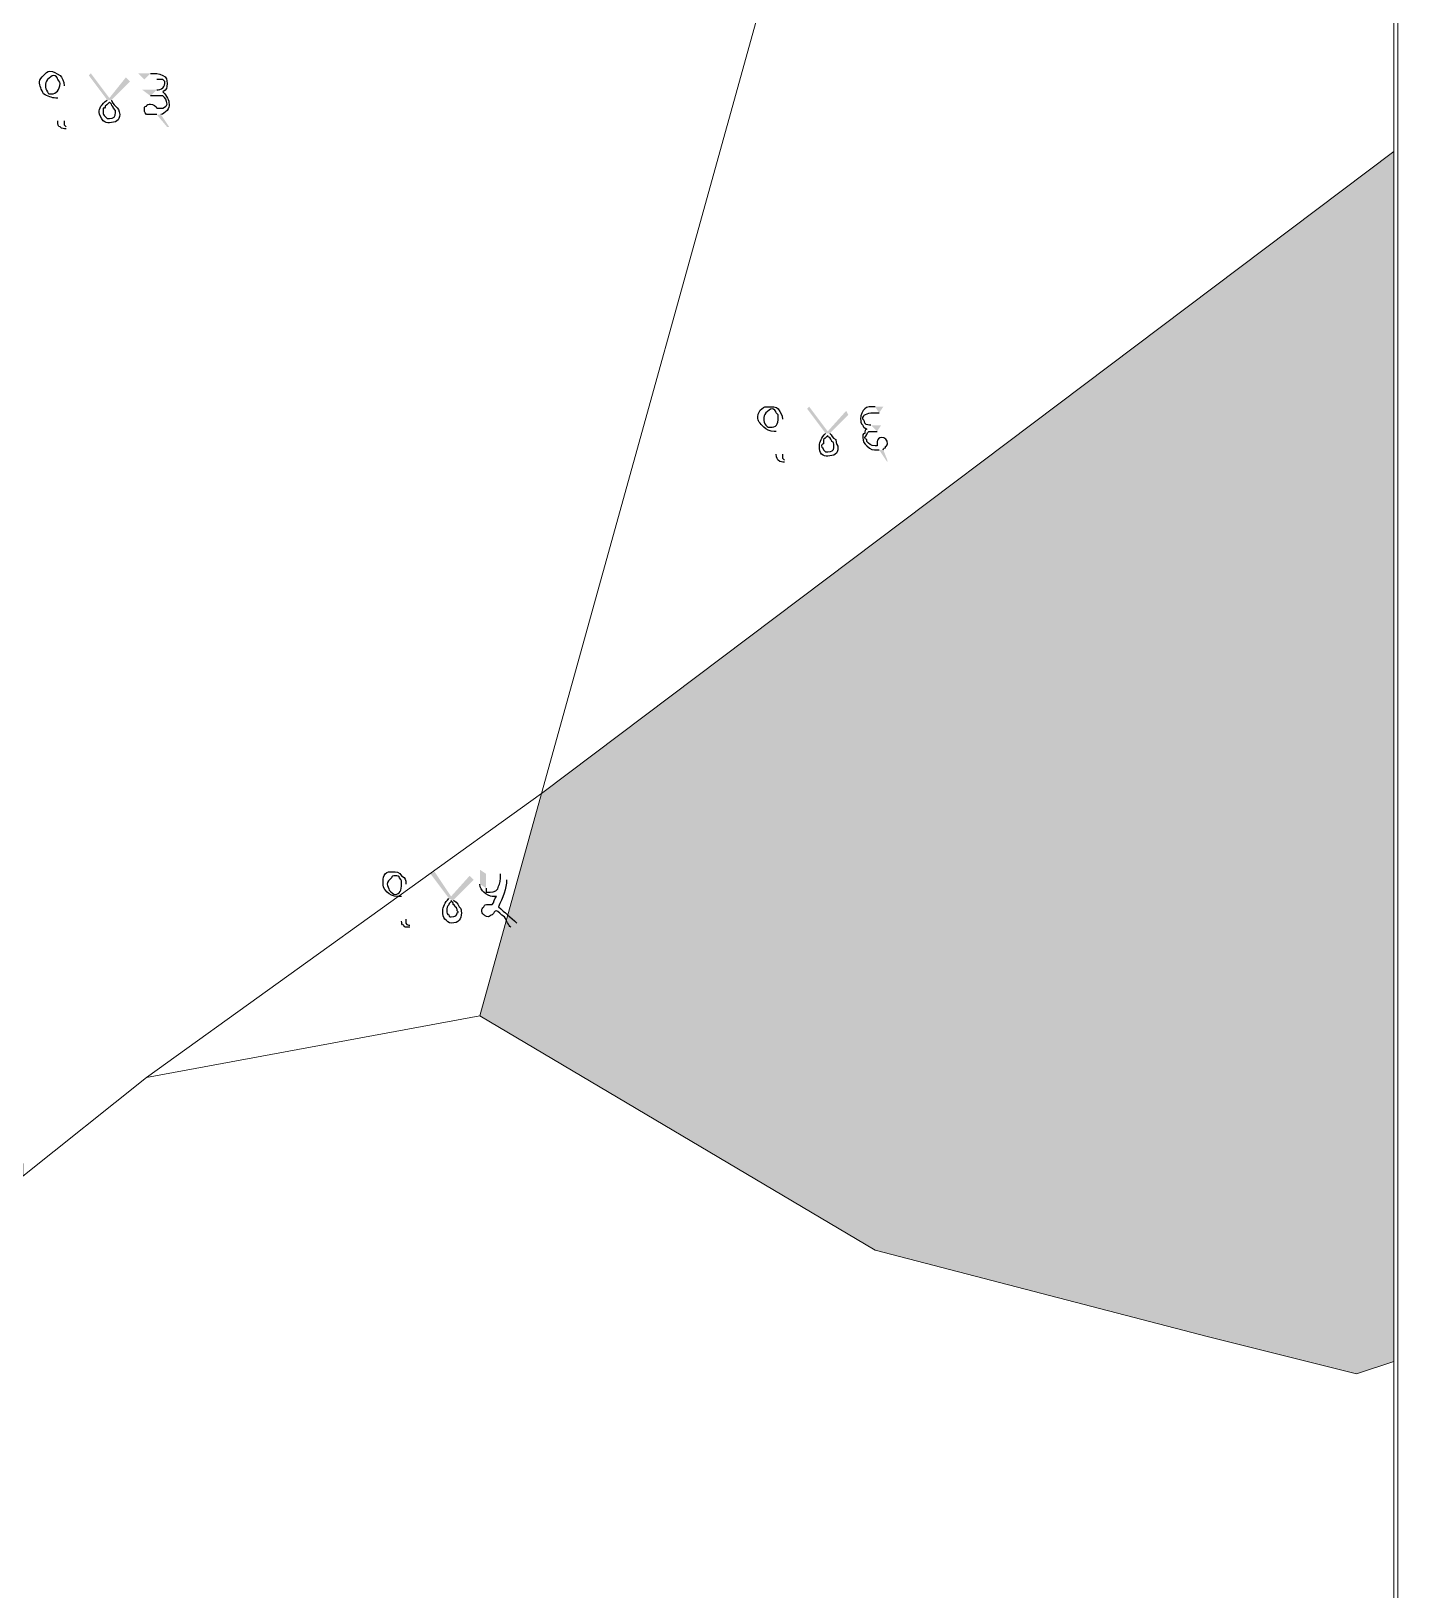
# Model space of a CAD drawing. Header units: inches. Extents: x -9985691 to 3643, y -3269800 to 4788.
# Drawn here: x -4980486 to -4979933, y -3260383 to -3259752 of the extents above; entities that cross this region are included whole.
import ezdxf

# ---------------------------------------------------------------- set-up
doc = ezdxf.new("R2010")
doc.units = ezdxf.units.IN
doc.header["$LTSCALE"] = 2
doc.header["$MEASUREMENT"] = 0
doc.layers.add('PDF_Geometry', color=7, linetype='CONTINUOUS')
doc.layers.add('PDF_Solid Fills', color=7, linetype='CONTINUOUS')

msp = doc.modelspace()

# ---------------------------------------------------------------- hatches: boundary and pattern name
at = {"layer": 'PDF_Solid Fills', "transparency": 33554559}
h = msp.add_hatch(color=256, dxfattribs=at)
h.paths.add_polyline_path([(-4980472.77, -3259773.81), (-4980472.77, -3259787.98)], flags=0)
h.paths.add_polyline_path([(-4980471.93, -3259790.48), (-4980471.93, -3259791.31)], flags=0)
h.paths.add_polyline_path([(-4980455.27, -3259779.65), (-4980462.77, -3259769.65), (-4980461.93, -3259768.81), (-4980454.43, -3259778.81), (-4980447.77, -3259770.48), (-4980446.1, -3259772.15), (-4980453.6, -3259779.65)], flags=0)
h.paths.add_polyline_path([(-4980440.27, -3259771.31), (-4980442.77, -3259768.81), (-4980437.77, -3259768.81)], flags=0)
h.paths.add_polyline_path([(-4980433.6, -3259785.48), (-4980430.27, -3259790.48), (-4980431.1, -3259790.48), (-4980435.27, -3259785.48)], flags=0)
h.paths.add_polyline_path([(-4980437.77, -3259777.98), (-4980441.1, -3259775.48), (-4980435.27, -3259775.48)], flags=0)
h = msp.add_hatch(color=256, dxfattribs=at)
h.paths.add_polyline_path([(-4980472.77, -3259773.81), (-4980472.77, -3259787.98)], flags=0)
h.paths.add_polyline_path([(-4980471.93, -3259790.48), (-4980471.93, -3259791.31)], flags=0)
h.paths.add_polyline_path([(-4980455.27, -3259779.65), (-4980462.77, -3259769.65), (-4980461.93, -3259768.81), (-4980454.43, -3259778.81), (-4980447.77, -3259770.48), (-4980446.1, -3259772.15), (-4980453.6, -3259779.65)], flags=0)
h.paths.add_polyline_path([(-4980440.27, -3259771.31), (-4980442.77, -3259768.81), (-4980437.77, -3259768.81)], flags=0)
h.paths.add_polyline_path([(-4980433.6, -3259785.48), (-4980430.27, -3259790.48), (-4980431.1, -3259790.48), (-4980435.27, -3259785.48)], flags=0)
h.paths.add_polyline_path([(-4980437.77, -3259777.98), (-4980441.1, -3259775.48), (-4980435.27, -3259775.48)], flags=0)
at = {"layer": 'PDF_Solid Fills', "true_color": 0xc3c3c3, "transparency": 33554559}
msp.add_hatch(color=9, dxfattribs=at).paths.add_polyline_path([(-4979934.43, -3260290.48), (-4979949.43, -3260295.48), (-4980009.43, -3260280.48), (-4980144.43, -3260245.48), (-4980304.43, -3260150.48), (-4980279.43, -3260060.48), (-4979934.43, -3259800.48)])
msp.add_hatch(color=9, dxfattribs=at).paths.add_polyline_path([(-4979934.43, -3260290.48), (-4979949.43, -3260295.48), (-4980009.43, -3260280.48), (-4980144.43, -3260245.48), (-4980304.43, -3260150.48), (-4980279.43, -3260060.48), (-4979934.43, -3259800.48)])
at = {"layer": 'PDF_Solid Fills', "transparency": 33554559}
h = msp.add_hatch(color=256, dxfattribs=at)
h.paths.add_polyline_path([(-4980181.93, -3259908.82), (-4980181.93, -3259922.98)], flags=0)
h.paths.add_polyline_path([(-4980181.1, -3259925.48), (-4980181.1, -3259926.32)], flags=0)
h.paths.add_polyline_path([(-4980164.43, -3259914.65), (-4980171.93, -3259904.65), (-4980171.1, -3259903.82), (-4980163.6, -3259913.82), (-4980156.1, -3259905.48), (-4980155.26, -3259907.15), (-4980162.76, -3259914.65)], flags=0)
h.paths.add_polyline_path([(-4980142.76, -3259906.32), (-4980141.1, -3259903.82), (-4980144.43, -3259903.82)], flags=0)
h.paths.add_polyline_path([(-4980142.76, -3259921.32), (-4980139.43, -3259926.32), (-4980139.43, -3259925.48), (-4980141.1, -3259921.32)], flags=0)
h.paths.add_polyline_path([(-4980143.6, -3259913.82), (-4980141.93, -3259911.32), (-4980146.1, -3259911.32)], flags=0)
h = msp.add_hatch(color=256, dxfattribs=at)
h.paths.add_polyline_path([(-4980181.93, -3259908.82), (-4980181.93, -3259922.98)], flags=0)
h.paths.add_polyline_path([(-4980181.1, -3259925.48), (-4980181.1, -3259926.32)], flags=0)
h.paths.add_polyline_path([(-4980164.43, -3259914.65), (-4980171.93, -3259904.65), (-4980171.1, -3259903.82), (-4980163.6, -3259913.82), (-4980156.1, -3259905.48), (-4980155.26, -3259907.15), (-4980162.76, -3259914.65)], flags=0)
h.paths.add_polyline_path([(-4980142.76, -3259906.32), (-4980141.1, -3259903.82), (-4980144.43, -3259903.82)], flags=0)
h.paths.add_polyline_path([(-4980142.76, -3259921.32), (-4980139.43, -3259926.32), (-4980139.43, -3259925.48), (-4980141.1, -3259921.32)], flags=0)
h.paths.add_polyline_path([(-4980143.6, -3259913.82), (-4980141.93, -3259911.32), (-4980146.1, -3259911.32)], flags=0)
h = msp.add_hatch(color=256, dxfattribs=at)
h.paths.add_polyline_path([(-4980334.43, -3260097.15), (-4980334.43, -3260111.32)], flags=0)
h.paths.add_polyline_path([(-4980332.76, -3260113.82), (-4980332.76, -3260114.65)], flags=0)
h.paths.add_polyline_path([(-4980316.93, -3260102.98), (-4980324.43, -3260092.98), (-4980322.76, -3260092.15), (-4980316.1, -3260102.15), (-4980308.6, -3260093.82), (-4980306.93, -3260095.48), (-4980315.26, -3260103.82)], flags=0)
h.paths.add_polyline_path([(-4980296.1, -3260092.98), (-4980293.6, -3260095.48)], flags=0)
h.paths.add_polyline_path([(-4980289.43, -3260112.98), (-4980291.93, -3260114.65)], flags=0)
h.paths.add_polyline_path([(-4980304.43, -3260097.15), (-4980304.43, -3260091.32), (-4980301.93, -3260092.98), (-4980301.93, -3260098.82)], flags=0)
h = msp.add_hatch(color=256, dxfattribs=at)
h.paths.add_polyline_path([(-4980334.43, -3260097.15), (-4980334.43, -3260111.32)], flags=0)
h.paths.add_polyline_path([(-4980332.76, -3260113.82), (-4980332.76, -3260114.65)], flags=0)
h.paths.add_polyline_path([(-4980316.93, -3260102.98), (-4980324.43, -3260092.98), (-4980322.76, -3260092.15), (-4980316.1, -3260102.15), (-4980308.6, -3260093.82), (-4980306.93, -3260095.48), (-4980315.26, -3260103.82)], flags=0)
h.paths.add_polyline_path([(-4980296.1, -3260092.98), (-4980293.6, -3260095.48)], flags=0)
h.paths.add_polyline_path([(-4980289.43, -3260112.98), (-4980291.93, -3260114.65)], flags=0)
h.paths.add_polyline_path([(-4980304.43, -3260097.15), (-4980304.43, -3260091.32), (-4980301.93, -3260092.98), (-4980301.93, -3260098.82)], flags=0)

# ---------------------------------------------------------------- linework, layer by layer
at = {"layer": 'PDF_Geometry', "lineweight": 13}
msp.add_lwpolyline([(-4983670.26, -3257525.48), (-4979932.76, -3257525.48), (-4979932.76, -3261197.15), (-4983670.26, -3261197.15)], close=True, dxfattribs=at)
at = {"layer": 'PDF_Geometry', "lineweight": 9}
for points in [[(-4980089.43, -3259575.48), (-4980179.43, -3259700.48), (-4980279.43, -3260060.48), (-4980439.43, -3260175.48), (-4980489.43, -3260215.48), (-4980489.43, -3260210.48), (-4980824.43, -3259865.48), (-4980829.43, -3259860.48), (-4980214.43, -3259450.48)], [(-4980089.43, -3259575.48), (-4980179.43, -3259700.48), (-4980279.43, -3260060.48), (-4980439.43, -3260175.48), (-4980489.43, -3260215.48), (-4980489.43, -3260210.48), (-4980824.43, -3259865.48), (-4980829.43, -3259860.48), (-4980214.43, -3259450.48)], [(-4980089.43, -3259575.48), (-4980179.43, -3259700.48), (-4980279.43, -3260060.48), (-4980439.43, -3260175.48), (-4980489.43, -3260215.48), (-4980489.43, -3260210.48), (-4980824.43, -3259865.48), (-4980829.43, -3259860.48), (-4980214.43, -3259450.48)], [(-4980089.43, -3259575.48), (-4980179.43, -3259700.48), (-4980279.43, -3260060.48), (-4980439.43, -3260175.48), (-4980489.43, -3260215.48), (-4980489.43, -3260210.48), (-4980824.43, -3259865.48), (-4980829.43, -3259860.48), (-4980214.43, -3259450.48)], [(-4979934.43, -3259800.48), (-4980279.43, -3260060.48), (-4980179.43, -3259700.48), (-4980089.43, -3259575.48), (-4979934.43, -3259735.48)], [(-4979934.43, -3259800.48), (-4980279.43, -3260060.48), (-4980179.43, -3259700.48), (-4980089.43, -3259575.48), (-4979934.43, -3259735.48)], [(-4979934.43, -3259800.48), (-4980279.43, -3260060.48), (-4980179.43, -3259700.48), (-4980089.43, -3259575.48), (-4979934.43, -3259735.48)], [(-4979934.43, -3259800.48), (-4980279.43, -3260060.48), (-4980179.43, -3259700.48), (-4980089.43, -3259575.48), (-4979934.43, -3259735.48)], [(-4979934.43, -3260290.48), (-4979949.43, -3260295.48), (-4980009.43, -3260280.48), (-4980144.43, -3260245.48), (-4980304.43, -3260150.48), (-4980279.43, -3260060.48), (-4979934.43, -3259800.48)], [(-4979934.43, -3260290.48), (-4979949.43, -3260295.48), (-4980009.43, -3260280.48), (-4980144.43, -3260245.48), (-4980304.43, -3260150.48), (-4980279.43, -3260060.48), (-4979934.43, -3259800.48)], [(-4980304.43, -3260150.48), (-4980439.43, -3260175.48), (-4980279.43, -3260060.48)], [(-4980304.43, -3260150.48), (-4980439.43, -3260175.48), (-4980279.43, -3260060.48)], [(-4980304.43, -3260150.48), (-4980439.43, -3260175.48), (-4980279.43, -3260060.48)], [(-4980304.43, -3260150.48), (-4980439.43, -3260175.48), (-4980279.43, -3260060.48)], [(-4980009.43, -3260280.48), (-4979949.43, -3260295.48), (-4979934.43, -3260290.48), (-4979934.43, -3260755.48), (-4979959.43, -3260750.48), (-4979969.43, -3260700.48), (-4979984.43, -3260675.48), (-4980054.43, -3260690.48), (-4980134.43, -3260710.48), (-4980189.43, -3260765.48), (-4980309.43, -3260665.48), (-4980384.43, -3260660.48), (-4980379.43, -3260645.48), (-4980494.43, -3260575.48), (-4980479.43, -3260525.48), (-4980569.43, -3260420.48), (-4980489.43, -3260215.48), (-4980439.43, -3260175.48), (-4980304.43, -3260150.48), (-4980144.43, -3260245.48)], [(-4980009.43, -3260280.48), (-4979949.43, -3260295.48), (-4979934.43, -3260290.48), (-4979934.43, -3260755.48), (-4979959.43, -3260750.48), (-4979969.43, -3260700.48), (-4979984.43, -3260675.48), (-4980054.43, -3260690.48), (-4980134.43, -3260710.48), (-4980189.43, -3260765.48), (-4980309.43, -3260665.48), (-4980384.43, -3260660.48), (-4980379.43, -3260645.48), (-4980494.43, -3260575.48), (-4980479.43, -3260525.48), (-4980569.43, -3260420.48), (-4980489.43, -3260215.48), (-4980439.43, -3260175.48), (-4980304.43, -3260150.48), (-4980144.43, -3260245.48)], [(-4980009.43, -3260280.48), (-4979949.43, -3260295.48), (-4979934.43, -3260290.48), (-4979934.43, -3260755.48), (-4979959.43, -3260750.48), (-4979969.43, -3260700.48), (-4979984.43, -3260675.48), (-4980054.43, -3260690.48), (-4980134.43, -3260710.48), (-4980189.43, -3260765.48), (-4980309.43, -3260665.48), (-4980384.43, -3260660.48), (-4980379.43, -3260645.48), (-4980494.43, -3260575.48), (-4980479.43, -3260525.48), (-4980569.43, -3260420.48), (-4980489.43, -3260215.48), (-4980439.43, -3260175.48), (-4980304.43, -3260150.48), (-4980144.43, -3260245.48)], [(-4980009.43, -3260280.48), (-4979949.43, -3260295.48), (-4979934.43, -3260290.48), (-4979934.43, -3260755.48), (-4979959.43, -3260750.48), (-4979969.43, -3260700.48), (-4979984.43, -3260675.48), (-4980054.43, -3260690.48), (-4980134.43, -3260710.48), (-4980189.43, -3260765.48), (-4980309.43, -3260665.48), (-4980384.43, -3260660.48), (-4980379.43, -3260645.48), (-4980494.43, -3260575.48), (-4980479.43, -3260525.48), (-4980569.43, -3260420.48), (-4980489.43, -3260215.48), (-4980439.43, -3260175.48), (-4980304.43, -3260150.48), (-4980144.43, -3260245.48)]]:
    msp.add_lwpolyline(points, close=True, dxfattribs=at)
at = {"layer": 'PDF_Geometry', "lineweight": 25}
for points in [[(-4980481.1, -3259769.65), (-4980480.27, -3259768.81), (-4980479.43, -3259767.98), (-4980478.6, -3259767.98)], [(-4980481.1, -3259769.65), (-4980480.27, -3259768.81), (-4980479.43, -3259767.98), (-4980478.6, -3259767.98)], [(-4980478.6, -3259767.98), (-4980476.93, -3259767.98), (-4980476.1, -3259768.81), (-4980474.43, -3259769.65)], [(-4980478.6, -3259767.98), (-4980476.93, -3259767.98), (-4980476.1, -3259768.81), (-4980474.43, -3259769.65)], [(-4980437.77, -3259768.81), (-4980436.1, -3259768.81), (-4980434.43, -3259768.81), (-4980432.77, -3259769.65)], [(-4980437.77, -3259768.81), (-4980436.1, -3259768.81), (-4980434.43, -3259768.81), (-4980432.77, -3259769.65)], [(-4980482.77, -3259772.15), (-4980482.77, -3259771.31), (-4980481.93, -3259770.48), (-4980481.1, -3259769.65)], [(-4980482.77, -3259772.15), (-4980482.77, -3259771.31), (-4980481.93, -3259770.48), (-4980481.1, -3259769.65)], [(-4980481.1, -3259777.15), (-4980481.93, -3259775.48), (-4980482.77, -3259773.81), (-4980482.77, -3259772.15)], [(-4980481.1, -3259777.15), (-4980481.93, -3259775.48), (-4980482.77, -3259773.81), (-4980482.77, -3259772.15)], [(-4980479.43, -3259771.31), (-4980480.27, -3259772.15), (-4980480.27, -3259772.98), (-4980480.27, -3259773.81)], [(-4980479.43, -3259771.31), (-4980480.27, -3259772.15), (-4980480.27, -3259772.98), (-4980480.27, -3259773.81)], [(-4980480.27, -3259773.81), (-4980480.27, -3259774.65), (-4980480.27, -3259775.48), (-4980479.43, -3259776.31)], [(-4980480.27, -3259773.81), (-4980480.27, -3259774.65), (-4980480.27, -3259775.48), (-4980479.43, -3259776.31)], [(-4980476.93, -3259769.65), (-4980477.77, -3259769.65), (-4980478.6, -3259770.48), (-4980479.43, -3259771.31)], [(-4980476.93, -3259769.65), (-4980477.77, -3259769.65), (-4980478.6, -3259770.48), (-4980479.43, -3259771.31)], [(-4980477.77, -3259777.15), (-4980476.1, -3259777.15), (-4980474.43, -3259775.48), (-4980474.43, -3259772.98)], [(-4980477.77, -3259777.15), (-4980476.1, -3259777.15), (-4980474.43, -3259775.48), (-4980474.43, -3259772.98)], [(-4980475.27, -3259771.31), (-4980475.27, -3259770.48), (-4980476.1, -3259769.65), (-4980476.93, -3259769.65)], [(-4980475.27, -3259771.31), (-4980475.27, -3259770.48), (-4980476.1, -3259769.65), (-4980476.93, -3259769.65)], [(-4980474.43, -3259772.98), (-4980474.43, -3259772.15), (-4980475.27, -3259771.31), (-4980475.27, -3259771.31)], [(-4980474.43, -3259772.98), (-4980474.43, -3259772.15), (-4980475.27, -3259771.31), (-4980475.27, -3259771.31)], [(-4980474.43, -3259769.65), (-4980473.6, -3259770.48), (-4980472.77, -3259772.15), (-4980472.77, -3259773.81)], [(-4980474.43, -3259769.65), (-4980473.6, -3259770.48), (-4980472.77, -3259772.15), (-4980472.77, -3259773.81)], [(-4980432.77, -3259771.31), (-4980433.6, -3259771.31), (-4980434.43, -3259771.31), (-4980435.27, -3259771.31)], [(-4980432.77, -3259771.31), (-4980433.6, -3259771.31), (-4980434.43, -3259771.31), (-4980435.27, -3259771.31)], [(-4980435.27, -3259775.48), (-4980434.43, -3259775.48), (-4980433.6, -3259775.48), (-4980432.77, -3259774.65)], [(-4980435.27, -3259775.48), (-4980434.43, -3259775.48), (-4980433.6, -3259775.48), (-4980432.77, -3259774.65)], [(-4980432.77, -3259769.65), (-4980431.1, -3259770.48), (-4980431.1, -3259771.31), (-4980431.1, -3259772.98)], [(-4980432.77, -3259769.65), (-4980431.1, -3259770.48), (-4980431.1, -3259771.31), (-4980431.1, -3259772.98)], [(-4980431.93, -3259772.98), (-4980431.93, -3259772.15), (-4980431.93, -3259772.15), (-4980432.77, -3259771.31)], [(-4980431.93, -3259772.98), (-4980431.93, -3259772.15), (-4980431.93, -3259772.15), (-4980432.77, -3259771.31)], [(-4980431.1, -3259772.98), (-4980431.1, -3259774.65), (-4980431.1, -3259775.48), (-4980432.77, -3259776.31)], [(-4980432.77, -3259774.65), (-4980432.77, -3259774.65), (-4980431.93, -3259773.81), (-4980431.93, -3259772.98)], [(-4980431.1, -3259772.98), (-4980431.1, -3259774.65), (-4980431.1, -3259775.48), (-4980432.77, -3259776.31)], [(-4980432.77, -3259774.65), (-4980432.77, -3259774.65), (-4980431.93, -3259773.81), (-4980431.93, -3259772.98)], [(-4980476.1, -3259778.81), (-4980477.77, -3259778.81), (-4980479.43, -3259777.98), (-4980481.1, -3259777.15)], [(-4980476.1, -3259778.81), (-4980477.77, -3259778.81), (-4980479.43, -3259777.98), (-4980481.1, -3259777.15)], [(-4980479.43, -3259776.31), (-4980479.43, -3259777.15), (-4980478.6, -3259777.15), (-4980477.77, -3259777.15)], [(-4980479.43, -3259776.31), (-4980479.43, -3259777.15), (-4980478.6, -3259777.15), (-4980477.77, -3259777.15)], [(-4980475.27, -3259778.81), (-4980475.27, -3259778.81), (-4980476.1, -3259778.81), (-4980476.1, -3259778.81)], [(-4980475.27, -3259778.81), (-4980475.27, -3259778.81), (-4980476.1, -3259778.81), (-4980476.1, -3259778.81)], [(-4980458.6, -3259784.65), (-4980458.6, -3259782.98), (-4980457.77, -3259781.31), (-4980455.27, -3259779.65)], [(-4980458.6, -3259784.65), (-4980458.6, -3259782.98), (-4980457.77, -3259781.31), (-4980455.27, -3259779.65)], [(-4980456.1, -3259782.15), (-4980456.1, -3259782.15), (-4980456.1, -3259782.98), (-4980456.93, -3259782.98)], [(-4980456.1, -3259782.15), (-4980456.1, -3259782.15), (-4980456.1, -3259782.98), (-4980456.93, -3259782.98)], [(-4980454.43, -3259780.48), (-4980454.43, -3259780.48), (-4980455.27, -3259781.31), (-4980456.1, -3259782.15)], [(-4980454.43, -3259780.48), (-4980454.43, -3259780.48), (-4980455.27, -3259781.31), (-4980456.1, -3259782.15)], [(-4980453.6, -3259781.31), (-4980453.6, -3259781.31), (-4980454.43, -3259780.48), (-4980454.43, -3259780.48)], [(-4980453.6, -3259781.31), (-4980453.6, -3259781.31), (-4980454.43, -3259780.48), (-4980454.43, -3259780.48)], [(-4980453.6, -3259779.65), (-4980453.6, -3259780.48), (-4980452.77, -3259781.31), (-4980451.93, -3259782.15)], [(-4980453.6, -3259779.65), (-4980453.6, -3259780.48), (-4980452.77, -3259781.31), (-4980451.93, -3259782.15)], [(-4980452.77, -3259782.98), (-4980452.77, -3259782.15), (-4980453.6, -3259782.15), (-4980453.6, -3259781.31)], [(-4980452.77, -3259782.98), (-4980452.77, -3259782.15), (-4980453.6, -3259782.15), (-4980453.6, -3259781.31)], [(-4980451.93, -3259782.15), (-4980451.1, -3259782.98), (-4980450.27, -3259783.81), (-4980450.27, -3259785.48)], [(-4980451.93, -3259782.15), (-4980451.1, -3259782.98), (-4980450.27, -3259783.81), (-4980450.27, -3259785.48)], [(-4980440.27, -3259782.98), (-4980440.27, -3259782.98), (-4980440.27, -3259782.15), (-4980439.43, -3259782.15)], [(-4980440.27, -3259782.98), (-4980440.27, -3259782.98), (-4980440.27, -3259782.15), (-4980439.43, -3259782.15)], [(-4980439.43, -3259782.15), (-4980439.43, -3259781.31), (-4980438.6, -3259781.31), (-4980437.77, -3259781.31)], [(-4980439.43, -3259782.15), (-4980439.43, -3259781.31), (-4980438.6, -3259781.31), (-4980437.77, -3259781.31)], [(-4980436.93, -3259777.98), (-4980437.77, -3259777.98), (-4980437.77, -3259777.98), (-4980437.77, -3259777.98)], [(-4980436.93, -3259777.98), (-4980437.77, -3259777.98), (-4980437.77, -3259777.98), (-4980437.77, -3259777.98)], [(-4980437.77, -3259781.31), (-4980436.93, -3259781.31), (-4980435.27, -3259782.15), (-4980435.27, -3259782.98)], [(-4980437.77, -3259781.31), (-4980436.93, -3259781.31), (-4980435.27, -3259782.15), (-4980435.27, -3259782.98)], [(-4980435.27, -3259777.98), (-4980436.1, -3259777.98), (-4980436.1, -3259777.98), (-4980436.93, -3259777.98)], [(-4980435.27, -3259777.98), (-4980436.1, -3259777.98), (-4980436.1, -3259777.98), (-4980436.93, -3259777.98)], [(-4980432.77, -3259777.98), (-4980432.77, -3259777.98), (-4980434.43, -3259777.98), (-4980435.27, -3259777.98)], [(-4980432.77, -3259777.98), (-4980432.77, -3259777.98), (-4980434.43, -3259777.98), (-4980435.27, -3259777.98)], [(-4980432.77, -3259776.31), (-4980431.1, -3259777.98), (-4980430.27, -3259779.65), (-4980430.27, -3259781.31)], [(-4980432.77, -3259776.31), (-4980431.1, -3259777.98), (-4980430.27, -3259779.65), (-4980430.27, -3259781.31)], [(-4980431.1, -3259781.31), (-4980431.1, -3259779.65), (-4980431.93, -3259778.81), (-4980432.77, -3259777.98)], [(-4980431.1, -3259781.31), (-4980431.1, -3259779.65), (-4980431.93, -3259778.81), (-4980432.77, -3259777.98)], [(-4980432.77, -3259782.98), (-4980431.93, -3259782.15), (-4980431.1, -3259782.15), (-4980431.1, -3259781.31)], [(-4980432.77, -3259782.98), (-4980431.93, -3259782.15), (-4980431.1, -3259782.15), (-4980431.1, -3259781.31)], [(-4980430.27, -3259781.31), (-4980430.27, -3259782.15), (-4980430.27, -3259782.98), (-4980431.1, -3259783.81)], [(-4980430.27, -3259781.31), (-4980430.27, -3259782.15), (-4980430.27, -3259782.98), (-4980431.1, -3259783.81)], [(-4980474.43, -3259790.48), (-4980475.27, -3259790.48), (-4980475.27, -3259789.65), (-4980475.27, -3259787.98)], [(-4980474.43, -3259790.48), (-4980475.27, -3259790.48), (-4980475.27, -3259789.65), (-4980475.27, -3259787.98)], [(-4980472.77, -3259787.98), (-4980472.77, -3259788.81), (-4980472.77, -3259788.81), (-4980472.77, -3259789.65)], [(-4980472.77, -3259787.98), (-4980472.77, -3259788.81), (-4980472.77, -3259788.81), (-4980472.77, -3259789.65)], [(-4980456.93, -3259787.98), (-4980457.77, -3259787.15), (-4980458.6, -3259785.48), (-4980458.6, -3259784.65)], [(-4980456.93, -3259787.98), (-4980457.77, -3259787.15), (-4980458.6, -3259785.48), (-4980458.6, -3259784.65)], [(-4980456.93, -3259782.98), (-4980456.93, -3259783.81), (-4980456.93, -3259783.81), (-4980456.93, -3259784.65)], [(-4980456.93, -3259782.98), (-4980456.93, -3259783.81), (-4980456.93, -3259783.81), (-4980456.93, -3259784.65)], [(-4980456.93, -3259784.65), (-4980456.93, -3259785.48), (-4980456.93, -3259785.48), (-4980456.1, -3259786.31)], [(-4980456.93, -3259784.65), (-4980456.93, -3259785.48), (-4980456.93, -3259785.48), (-4980456.1, -3259786.31)], [(-4980454.43, -3259788.81), (-4980455.27, -3259788.81), (-4980456.1, -3259788.81), (-4980456.93, -3259787.98)], [(-4980454.43, -3259788.81), (-4980455.27, -3259788.81), (-4980456.1, -3259788.81), (-4980456.93, -3259787.98)], [(-4980456.1, -3259786.31), (-4980455.27, -3259787.15), (-4980455.27, -3259787.15), (-4980454.43, -3259787.15)], [(-4980456.1, -3259786.31), (-4980455.27, -3259787.15), (-4980455.27, -3259787.15), (-4980454.43, -3259787.15)], [(-4980454.43, -3259787.15), (-4980452.77, -3259787.15), (-4980451.93, -3259786.31), (-4980451.93, -3259784.65)], [(-4980454.43, -3259787.15), (-4980452.77, -3259787.15), (-4980451.93, -3259786.31), (-4980451.93, -3259784.65)], [(-4980450.27, -3259785.48), (-4980450.27, -3259787.98), (-4980451.93, -3259788.81), (-4980454.43, -3259788.81)], [(-4980450.27, -3259785.48), (-4980450.27, -3259787.98), (-4980451.93, -3259788.81), (-4980454.43, -3259788.81)], [(-4980451.93, -3259783.81), (-4980451.93, -3259783.81), (-4980452.77, -3259782.98), (-4980452.77, -3259782.98)], [(-4980451.93, -3259783.81), (-4980451.93, -3259783.81), (-4980452.77, -3259782.98), (-4980452.77, -3259782.98)], [(-4980451.93, -3259784.65), (-4980451.93, -3259784.65), (-4980451.93, -3259784.65), (-4980451.93, -3259783.81)], [(-4980451.93, -3259784.65), (-4980451.93, -3259784.65), (-4980451.93, -3259784.65), (-4980451.93, -3259783.81)], [(-4980439.43, -3259785.48), (-4980440.27, -3259784.65), (-4980440.27, -3259783.81), (-4980440.27, -3259782.98)], [(-4980439.43, -3259785.48), (-4980440.27, -3259784.65), (-4980440.27, -3259783.81), (-4980440.27, -3259782.98)], [(-4980436.93, -3259785.48), (-4980437.77, -3259785.48), (-4980438.6, -3259785.48), (-4980439.43, -3259785.48)], [(-4980436.93, -3259785.48), (-4980437.77, -3259785.48), (-4980438.6, -3259785.48), (-4980439.43, -3259785.48)], [(-4980435.27, -3259785.48), (-4980435.27, -3259785.48), (-4980436.1, -3259785.48), (-4980436.93, -3259785.48)], [(-4980435.27, -3259785.48), (-4980435.27, -3259785.48), (-4980436.1, -3259785.48), (-4980436.93, -3259785.48)], [(-4980435.27, -3259782.98), (-4980434.43, -3259782.98), (-4980433.6, -3259782.98), (-4980432.77, -3259782.98)], [(-4980435.27, -3259782.98), (-4980434.43, -3259782.98), (-4980433.6, -3259782.98), (-4980432.77, -3259782.98)], [(-4980431.1, -3259783.81), (-4980431.93, -3259784.65), (-4980432.77, -3259785.48), (-4980433.6, -3259785.48)], [(-4980431.1, -3259783.81), (-4980431.93, -3259784.65), (-4980432.77, -3259785.48), (-4980433.6, -3259785.48)], [(-4980471.93, -3259791.31), (-4980472.77, -3259791.31), (-4980473.6, -3259791.31), (-4980474.43, -3259790.48)], [(-4980471.93, -3259791.31), (-4980472.77, -3259791.31), (-4980473.6, -3259791.31), (-4980474.43, -3259790.48)], [(-4980472.77, -3259789.65), (-4980472.77, -3259789.65), (-4980472.77, -3259789.65), (-4980471.93, -3259790.48)], [(-4980472.77, -3259789.65), (-4980472.77, -3259789.65), (-4980472.77, -3259789.65), (-4980471.93, -3259790.48)], [(-4980191.93, -3259907.98), (-4980191.93, -3259906.32), (-4980191.1, -3259905.48), (-4980190.26, -3259904.65)], [(-4980191.93, -3259907.98), (-4980191.93, -3259906.32), (-4980191.1, -3259905.48), (-4980190.26, -3259904.65)], [(-4980189.43, -3259912.15), (-4980191.1, -3259910.48), (-4980191.93, -3259909.65), (-4980191.93, -3259907.98)], [(-4980189.43, -3259912.15), (-4980191.1, -3259910.48), (-4980191.93, -3259909.65), (-4980191.93, -3259907.98)], [(-4980190.26, -3259904.65), (-4980189.43, -3259903.82), (-4980188.6, -3259903.82), (-4980187.76, -3259903.82)], [(-4980190.26, -3259904.65), (-4980189.43, -3259903.82), (-4980188.6, -3259903.82), (-4980187.76, -3259903.82)], [(-4980188.6, -3259906.32), (-4980189.43, -3259907.15), (-4980189.43, -3259907.98), (-4980189.43, -3259908.82)], [(-4980188.6, -3259906.32), (-4980189.43, -3259907.15), (-4980189.43, -3259907.98), (-4980189.43, -3259908.82)], [(-4980186.1, -3259904.65), (-4980186.93, -3259904.65), (-4980187.76, -3259905.48), (-4980188.6, -3259906.32)], [(-4980186.1, -3259904.65), (-4980186.93, -3259904.65), (-4980187.76, -3259905.48), (-4980188.6, -3259906.32)], [(-4980187.76, -3259903.82), (-4980186.1, -3259903.82), (-4980184.43, -3259903.82), (-4980183.6, -3259904.65)], [(-4980187.76, -3259903.82), (-4980186.1, -3259903.82), (-4980184.43, -3259903.82), (-4980183.6, -3259904.65)], [(-4980186.93, -3259912.15), (-4980184.43, -3259912.15), (-4980183.6, -3259911.32), (-4980183.6, -3259907.98)], [(-4980186.93, -3259912.15), (-4980184.43, -3259912.15), (-4980183.6, -3259911.32), (-4980183.6, -3259907.98)], [(-4980184.43, -3259906.32), (-4980184.43, -3259905.48), (-4980185.26, -3259904.65), (-4980186.1, -3259904.65)], [(-4980184.43, -3259906.32), (-4980184.43, -3259905.48), (-4980185.26, -3259904.65), (-4980186.1, -3259904.65)], [(-4980183.6, -3259907.98), (-4980183.6, -3259907.15), (-4980183.6, -3259907.15), (-4980184.43, -3259906.32)], [(-4980183.6, -3259907.98), (-4980183.6, -3259907.15), (-4980183.6, -3259907.15), (-4980184.43, -3259906.32)], [(-4980183.6, -3259904.65), (-4980182.76, -3259906.32), (-4980181.93, -3259907.15), (-4980181.93, -3259908.82)], [(-4980183.6, -3259904.65), (-4980182.76, -3259906.32), (-4980181.93, -3259907.15), (-4980181.93, -3259908.82)], [(-4980148.6, -3259904.65), (-4980149.43, -3259905.48), (-4980150.26, -3259907.15), (-4980150.26, -3259908.82)], [(-4980148.6, -3259904.65), (-4980149.43, -3259905.48), (-4980150.26, -3259907.15), (-4980150.26, -3259908.82)], [(-4980149.43, -3259908.82), (-4980149.43, -3259907.15), (-4980147.76, -3259906.32), (-4980145.26, -3259906.32)], [(-4980149.43, -3259908.82), (-4980149.43, -3259907.15), (-4980147.76, -3259906.32), (-4980145.26, -3259906.32)], [(-4980144.43, -3259903.82), (-4980146.1, -3259903.82), (-4980147.76, -3259903.82), (-4980148.6, -3259904.65)], [(-4980144.43, -3259903.82), (-4980146.1, -3259903.82), (-4980147.76, -3259903.82), (-4980148.6, -3259904.65)], [(-4980145.26, -3259906.32), (-4980145.26, -3259906.32), (-4980144.43, -3259906.32), (-4980144.43, -3259906.32)], [(-4980145.26, -3259906.32), (-4980145.26, -3259906.32), (-4980144.43, -3259906.32), (-4980144.43, -3259906.32)], [(-4980144.43, -3259906.32), (-4980143.6, -3259906.32), (-4980143.6, -3259906.32), (-4980142.76, -3259906.32)], [(-4980144.43, -3259906.32), (-4980143.6, -3259906.32), (-4980143.6, -3259906.32), (-4980142.76, -3259906.32)], [(-4980189.43, -3259908.82), (-4980189.43, -3259909.65), (-4980189.43, -3259910.48), (-4980188.6, -3259911.32)], [(-4980189.43, -3259908.82), (-4980189.43, -3259909.65), (-4980189.43, -3259910.48), (-4980188.6, -3259911.32)], [(-4980185.26, -3259913.82), (-4980186.93, -3259913.82), (-4980188.6, -3259912.98), (-4980189.43, -3259912.15)], [(-4980185.26, -3259913.82), (-4980186.93, -3259913.82), (-4980188.6, -3259912.98), (-4980189.43, -3259912.15)], [(-4980188.6, -3259911.32), (-4980187.76, -3259912.15), (-4980187.76, -3259912.15), (-4980186.93, -3259912.15)], [(-4980188.6, -3259911.32), (-4980187.76, -3259912.15), (-4980187.76, -3259912.15), (-4980186.93, -3259912.15)], [(-4980184.43, -3259913.82), (-4980184.43, -3259913.82), (-4980185.26, -3259913.82), (-4980185.26, -3259913.82)], [(-4980184.43, -3259913.82), (-4980184.43, -3259913.82), (-4980185.26, -3259913.82), (-4980185.26, -3259913.82)], [(-4980166.93, -3259919.65), (-4980166.93, -3259917.98), (-4980166.1, -3259916.32), (-4980164.43, -3259914.65)], [(-4980166.93, -3259919.65), (-4980166.93, -3259917.98), (-4980166.1, -3259916.32), (-4980164.43, -3259914.65)], [(-4980162.76, -3259914.65), (-4980161.93, -3259915.48), (-4980161.93, -3259916.32), (-4980160.26, -3259917.15)], [(-4980162.76, -3259914.65), (-4980161.93, -3259915.48), (-4980161.93, -3259916.32), (-4980160.26, -3259917.15)], [(-4980150.26, -3259908.82), (-4980150.26, -3259909.65), (-4980150.26, -3259910.48), (-4980149.43, -3259911.32)], [(-4980150.26, -3259908.82), (-4980150.26, -3259909.65), (-4980150.26, -3259910.48), (-4980149.43, -3259911.32)], [(-4980148.6, -3259910.48), (-4980148.6, -3259909.65), (-4980149.43, -3259908.82), (-4980149.43, -3259908.82)], [(-4980148.6, -3259910.48), (-4980148.6, -3259909.65), (-4980149.43, -3259908.82), (-4980149.43, -3259908.82)], [(-4980149.43, -3259911.32), (-4980149.43, -3259912.15), (-4980148.6, -3259912.15), (-4980147.76, -3259912.98)], [(-4980149.43, -3259911.32), (-4980149.43, -3259912.15), (-4980148.6, -3259912.15), (-4980147.76, -3259912.98)], [(-4980148.6, -3259914.65), (-4980149.43, -3259914.65), (-4980149.43, -3259915.48), (-4980149.43, -3259916.32)], [(-4980148.6, -3259914.65), (-4980149.43, -3259914.65), (-4980149.43, -3259915.48), (-4980149.43, -3259916.32)], [(-4980146.1, -3259911.32), (-4980146.93, -3259911.32), (-4980147.76, -3259911.32), (-4980148.6, -3259910.48)], [(-4980146.1, -3259911.32), (-4980146.93, -3259911.32), (-4980147.76, -3259911.32), (-4980148.6, -3259910.48)], [(-4980147.76, -3259912.98), (-4980148.6, -3259912.98), (-4980148.6, -3259913.82), (-4980148.6, -3259914.65)], [(-4980147.76, -3259912.98), (-4980148.6, -3259912.98), (-4980148.6, -3259913.82), (-4980148.6, -3259914.65)], [(-4980148.6, -3259916.32), (-4980147.76, -3259915.48), (-4980147.76, -3259914.65), (-4980146.93, -3259913.82)], [(-4980148.6, -3259916.32), (-4980147.76, -3259915.48), (-4980147.76, -3259914.65), (-4980146.93, -3259913.82)], [(-4980146.93, -3259913.82), (-4980146.93, -3259913.82), (-4980145.26, -3259913.82), (-4980143.6, -3259913.82)], [(-4980146.93, -3259913.82), (-4980146.93, -3259913.82), (-4980145.26, -3259913.82), (-4980143.6, -3259913.82)], [(-4980166.1, -3259922.98), (-4980166.93, -3259922.15), (-4980166.93, -3259921.32), (-4980166.93, -3259919.65)], [(-4980166.1, -3259922.98), (-4980166.93, -3259922.15), (-4980166.93, -3259921.32), (-4980166.93, -3259919.65)], [(-4980165.26, -3259918.82), (-4980166.1, -3259918.82), (-4980166.1, -3259919.65), (-4980166.1, -3259919.65)], [(-4980165.26, -3259918.82), (-4980166.1, -3259918.82), (-4980166.1, -3259919.65), (-4980166.1, -3259919.65)], [(-4980166.1, -3259919.65), (-4980166.1, -3259920.48), (-4980165.26, -3259920.48), (-4980165.26, -3259921.32)], [(-4980166.1, -3259919.65), (-4980166.1, -3259920.48), (-4980165.26, -3259920.48), (-4980165.26, -3259921.32)], [(-4980163.6, -3259915.48), (-4980163.6, -3259915.48), (-4980164.43, -3259916.32), (-4980165.26, -3259917.15)], [(-4980163.6, -3259915.48), (-4980163.6, -3259915.48), (-4980164.43, -3259916.32), (-4980165.26, -3259917.15)], [(-4980165.26, -3259917.15), (-4980165.26, -3259917.15), (-4980165.26, -3259917.98), (-4980165.26, -3259918.82)], [(-4980165.26, -3259917.15), (-4980165.26, -3259917.15), (-4980165.26, -3259917.98), (-4980165.26, -3259918.82)], [(-4980162.76, -3259916.32), (-4980162.76, -3259916.32), (-4980163.6, -3259916.32), (-4980163.6, -3259915.48)], [(-4980162.76, -3259916.32), (-4980162.76, -3259916.32), (-4980163.6, -3259916.32), (-4980163.6, -3259915.48)], [(-4980163.6, -3259922.15), (-4980161.93, -3259922.15), (-4980161.1, -3259921.32), (-4980161.1, -3259920.48)], [(-4980159.43, -3259920.48), (-4980159.43, -3259922.98), (-4980161.1, -3259923.82), (-4980163.6, -3259923.82)], [(-4980163.6, -3259922.15), (-4980161.93, -3259922.15), (-4980161.1, -3259921.32), (-4980161.1, -3259920.48)], [(-4980159.43, -3259920.48), (-4980159.43, -3259922.98), (-4980161.1, -3259923.82), (-4980163.6, -3259923.82)], [(-4980161.93, -3259917.98), (-4980161.93, -3259917.98), (-4980161.93, -3259917.15), (-4980162.76, -3259916.32)], [(-4980161.93, -3259917.98), (-4980161.93, -3259917.98), (-4980161.93, -3259917.15), (-4980162.76, -3259916.32)], [(-4980161.1, -3259919.65), (-4980161.1, -3259918.82), (-4980161.1, -3259917.98), (-4980161.93, -3259917.98)], [(-4980161.1, -3259919.65), (-4980161.1, -3259918.82), (-4980161.1, -3259917.98), (-4980161.93, -3259917.98)], [(-4980161.1, -3259920.48), (-4980161.1, -3259919.65), (-4980161.1, -3259919.65), (-4980161.1, -3259919.65)], [(-4980161.1, -3259920.48), (-4980161.1, -3259919.65), (-4980161.1, -3259919.65), (-4980161.1, -3259919.65)], [(-4980160.26, -3259917.15), (-4980160.26, -3259918.82), (-4980159.43, -3259919.65), (-4980159.43, -3259920.48)], [(-4980160.26, -3259917.15), (-4980160.26, -3259918.82), (-4980159.43, -3259919.65), (-4980159.43, -3259920.48)], [(-4980149.43, -3259916.32), (-4980149.43, -3259917.98), (-4980148.6, -3259918.82), (-4980147.76, -3259919.65)], [(-4980149.43, -3259916.32), (-4980149.43, -3259917.98), (-4980148.6, -3259918.82), (-4980147.76, -3259919.65)], [(-4980147.76, -3259917.15), (-4980148.6, -3259917.15), (-4980148.6, -3259916.32), (-4980148.6, -3259916.32)], [(-4980147.76, -3259917.15), (-4980148.6, -3259917.15), (-4980148.6, -3259916.32), (-4980148.6, -3259916.32)], [(-4980147.76, -3259917.98), (-4980147.76, -3259917.98), (-4980147.76, -3259917.98), (-4980147.76, -3259917.15)], [(-4980147.76, -3259917.98), (-4980147.76, -3259917.98), (-4980147.76, -3259917.98), (-4980147.76, -3259917.15)], [(-4980144.43, -3259919.65), (-4980146.1, -3259919.65), (-4980146.93, -3259918.82), (-4980147.76, -3259917.98)], [(-4980144.43, -3259919.65), (-4980146.1, -3259919.65), (-4980146.93, -3259918.82), (-4980147.76, -3259917.98)], [(-4980147.76, -3259919.65), (-4980146.1, -3259921.32), (-4980145.26, -3259921.32), (-4980143.6, -3259921.32)], [(-4980147.76, -3259919.65), (-4980146.1, -3259921.32), (-4980145.26, -3259921.32), (-4980143.6, -3259921.32)], [(-4980143.6, -3259919.65), (-4980143.6, -3259919.65), (-4980143.6, -3259919.65), (-4980144.43, -3259919.65)], [(-4980143.6, -3259919.65), (-4980143.6, -3259919.65), (-4980143.6, -3259919.65), (-4980144.43, -3259919.65)], [(-4980141.93, -3259916.32), (-4980142.76, -3259916.32), (-4980143.6, -3259917.15), (-4980143.6, -3259917.98)], [(-4980141.93, -3259916.32), (-4980142.76, -3259916.32), (-4980143.6, -3259917.15), (-4980143.6, -3259917.98)], [(-4980143.6, -3259917.98), (-4980143.6, -3259917.98), (-4980143.6, -3259917.98), (-4980143.6, -3259918.82)], [(-4980143.6, -3259917.98), (-4980143.6, -3259917.98), (-4980143.6, -3259917.98), (-4980143.6, -3259918.82)], [(-4980143.6, -3259918.82), (-4980143.6, -3259918.82), (-4980143.6, -3259919.65), (-4980143.6, -3259919.65)], [(-4980143.6, -3259918.82), (-4980143.6, -3259918.82), (-4980143.6, -3259919.65), (-4980143.6, -3259919.65)], [(-4980139.43, -3259918.82), (-4980139.43, -3259917.15), (-4980140.26, -3259916.32), (-4980141.93, -3259916.32)], [(-4980139.43, -3259918.82), (-4980139.43, -3259917.15), (-4980140.26, -3259916.32), (-4980141.93, -3259916.32)], [(-4980141.1, -3259921.32), (-4980141.1, -3259920.48), (-4980140.26, -3259920.48), (-4980140.26, -3259920.48)], [(-4980141.1, -3259921.32), (-4980141.1, -3259920.48), (-4980140.26, -3259920.48), (-4980140.26, -3259920.48)], [(-4980140.26, -3259920.48), (-4980140.26, -3259919.65), (-4980139.43, -3259919.65), (-4980139.43, -3259918.82)], [(-4980140.26, -3259920.48), (-4980140.26, -3259919.65), (-4980139.43, -3259919.65), (-4980139.43, -3259918.82)], [(-4980183.6, -3259925.48), (-4980183.6, -3259925.48), (-4980184.43, -3259924.65), (-4980184.43, -3259922.98)], [(-4980183.6, -3259925.48), (-4980183.6, -3259925.48), (-4980184.43, -3259924.65), (-4980184.43, -3259922.98)], [(-4980181.1, -3259926.32), (-4980181.93, -3259926.32), (-4980182.76, -3259926.32), (-4980183.6, -3259925.48)], [(-4980181.1, -3259926.32), (-4980181.93, -3259926.32), (-4980182.76, -3259926.32), (-4980183.6, -3259925.48)], [(-4980181.93, -3259922.98), (-4980181.93, -3259923.82), (-4980181.93, -3259924.65), (-4980181.93, -3259924.65)], [(-4980181.93, -3259922.98), (-4980181.93, -3259923.82), (-4980181.93, -3259924.65), (-4980181.93, -3259924.65)], [(-4980181.93, -3259924.65), (-4980181.93, -3259924.65), (-4980181.1, -3259925.48), (-4980181.1, -3259925.48)], [(-4980181.93, -3259924.65), (-4980181.93, -3259924.65), (-4980181.1, -3259925.48), (-4980181.1, -3259925.48)], [(-4980163.6, -3259923.82), (-4980164.43, -3259923.82), (-4980165.26, -3259923.82), (-4980166.1, -3259922.98)], [(-4980163.6, -3259923.82), (-4980164.43, -3259923.82), (-4980165.26, -3259923.82), (-4980166.1, -3259922.98)], [(-4980165.26, -3259921.32), (-4980164.43, -3259922.15), (-4980164.43, -3259922.15), (-4980163.6, -3259922.15)], [(-4980165.26, -3259921.32), (-4980164.43, -3259922.15), (-4980164.43, -3259922.15), (-4980163.6, -3259922.15)], [(-4980143.6, -3259921.32), (-4980142.76, -3259921.32), (-4980142.76, -3259921.32), (-4980142.76, -3259921.32)], [(-4980143.6, -3259921.32), (-4980142.76, -3259921.32), (-4980142.76, -3259921.32), (-4980142.76, -3259921.32)], [(-4980343.6, -3260096.32), (-4980343.6, -3260094.65), (-4980343.6, -3260093.82), (-4980342.76, -3260092.98)], [(-4980343.6, -3260096.32), (-4980343.6, -3260094.65), (-4980343.6, -3260093.82), (-4980342.76, -3260092.98)], [(-4980341.93, -3260100.48), (-4980343.6, -3260098.82), (-4980343.6, -3260097.98), (-4980343.6, -3260096.32)], [(-4980341.93, -3260100.48), (-4980343.6, -3260098.82), (-4980343.6, -3260097.98), (-4980343.6, -3260096.32)], [(-4980342.76, -3260092.98), (-4980341.93, -3260092.15), (-4980341.1, -3260092.15), (-4980339.43, -3260092.15)], [(-4980342.76, -3260092.98), (-4980341.93, -3260092.15), (-4980341.1, -3260092.15), (-4980339.43, -3260092.15)], [(-4980340.26, -3260094.65), (-4980341.1, -3260095.48), (-4980341.93, -3260096.32), (-4980341.93, -3260097.15)], [(-4980340.26, -3260094.65), (-4980341.1, -3260095.48), (-4980341.93, -3260096.32), (-4980341.93, -3260097.15)], [(-4980341.93, -3260097.15), (-4980341.93, -3260097.98), (-4980341.1, -3260098.82), (-4980341.1, -3260099.65)], [(-4980341.93, -3260097.15), (-4980341.93, -3260097.98), (-4980341.1, -3260098.82), (-4980341.1, -3260099.65)], [(-4980338.6, -3260093.82), (-4980339.43, -3260093.82), (-4980340.26, -3260093.82), (-4980340.26, -3260094.65)], [(-4980338.6, -3260093.82), (-4980339.43, -3260093.82), (-4980340.26, -3260093.82), (-4980340.26, -3260094.65)], [(-4980339.43, -3260092.15), (-4980338.6, -3260092.15), (-4980336.93, -3260092.15), (-4980336.1, -3260093.82)], [(-4980339.43, -3260092.15), (-4980338.6, -3260092.15), (-4980336.93, -3260092.15), (-4980336.1, -3260093.82)], [(-4980336.93, -3260094.65), (-4980336.93, -3260093.82), (-4980337.76, -3260093.82), (-4980338.6, -3260093.82)], [(-4980336.93, -3260094.65), (-4980336.93, -3260093.82), (-4980337.76, -3260093.82), (-4980338.6, -3260093.82)], [(-4980338.6, -3260101.32), (-4980336.93, -3260101.32), (-4980336.1, -3260099.65), (-4980336.1, -3260097.15)], [(-4980338.6, -3260101.32), (-4980336.93, -3260101.32), (-4980336.1, -3260099.65), (-4980336.1, -3260097.15)], [(-4980336.1, -3260097.15), (-4980336.1, -3260096.32), (-4980336.1, -3260095.48), (-4980336.93, -3260094.65)], [(-4980336.1, -3260097.15), (-4980336.1, -3260096.32), (-4980336.1, -3260095.48), (-4980336.93, -3260094.65)], [(-4980336.1, -3260093.82), (-4980334.43, -3260094.65), (-4980334.43, -3260095.48), (-4980334.43, -3260097.15)], [(-4980336.1, -3260093.82), (-4980334.43, -3260094.65), (-4980334.43, -3260095.48), (-4980334.43, -3260097.15)], [(-4980302.76, -3260100.48), (-4980303.6, -3260099.65), (-4980304.43, -3260098.82), (-4980304.43, -3260097.15)], [(-4980302.76, -3260100.48), (-4980303.6, -3260099.65), (-4980304.43, -3260098.82), (-4980304.43, -3260097.15)], [(-4980296.93, -3260097.98), (-4980296.1, -3260097.15), (-4980296.1, -3260095.48), (-4980296.1, -3260092.98)], [(-4980296.93, -3260097.98), (-4980296.1, -3260097.15), (-4980296.1, -3260095.48), (-4980296.1, -3260092.98)], [(-4980293.6, -3260095.48), (-4980293.6, -3260098.82), (-4980295.26, -3260102.98), (-4980296.93, -3260106.32)], [(-4980293.6, -3260095.48), (-4980293.6, -3260098.82), (-4980295.26, -3260102.98), (-4980296.93, -3260106.32)], [(-4980337.76, -3260102.15), (-4980339.43, -3260102.15), (-4980341.1, -3260101.32), (-4980341.93, -3260100.48)], [(-4980337.76, -3260102.15), (-4980339.43, -3260102.15), (-4980341.1, -3260101.32), (-4980341.93, -3260100.48)], [(-4980341.1, -3260099.65), (-4980340.26, -3260100.48), (-4980339.43, -3260101.32), (-4980338.6, -3260101.32)], [(-4980341.1, -3260099.65), (-4980340.26, -3260100.48), (-4980339.43, -3260101.32), (-4980338.6, -3260101.32)], [(-4980336.1, -3260102.15), (-4980336.93, -3260102.15), (-4980337.76, -3260102.15), (-4980337.76, -3260102.15)], [(-4980336.1, -3260102.15), (-4980336.93, -3260102.15), (-4980337.76, -3260102.15), (-4980337.76, -3260102.15)], [(-4980319.43, -3260107.98), (-4980319.43, -3260106.32), (-4980318.6, -3260104.65), (-4980316.93, -3260102.98)], [(-4980319.43, -3260107.98), (-4980319.43, -3260106.32), (-4980318.6, -3260104.65), (-4980316.93, -3260102.98)], [(-4980316.1, -3260103.82), (-4980316.1, -3260104.65), (-4980316.93, -3260104.65), (-4980316.93, -3260105.48)], [(-4980316.1, -3260103.82), (-4980316.1, -3260104.65), (-4980316.93, -3260104.65), (-4980316.93, -3260105.48)], [(-4980315.26, -3260105.48), (-4980315.26, -3260104.65), (-4980315.26, -3260104.65), (-4980316.1, -3260103.82)], [(-4980315.26, -3260105.48), (-4980315.26, -3260104.65), (-4980315.26, -3260104.65), (-4980316.1, -3260103.82)], [(-4980315.26, -3260103.82), (-4980314.43, -3260103.82), (-4980313.6, -3260104.65), (-4980312.76, -3260106.32)], [(-4980315.26, -3260103.82), (-4980314.43, -3260103.82), (-4980313.6, -3260104.65), (-4980312.76, -3260106.32)], [(-4980299.43, -3260102.15), (-4980300.26, -3260102.15), (-4980301.93, -3260101.32), (-4980302.76, -3260100.48)], [(-4980299.43, -3260102.15), (-4980300.26, -3260102.15), (-4980301.93, -3260101.32), (-4980302.76, -3260100.48)], [(-4980301.93, -3260098.82), (-4980301.93, -3260099.65), (-4980301.93, -3260099.65), (-4980301.93, -3260100.48)], [(-4980301.93, -3260098.82), (-4980301.93, -3260099.65), (-4980301.93, -3260099.65), (-4980301.93, -3260100.48)], [(-4980301.93, -3260100.48), (-4980301.1, -3260100.48), (-4980301.1, -3260100.48), (-4980300.26, -3260100.48)], [(-4980301.93, -3260100.48), (-4980301.1, -3260100.48), (-4980301.1, -3260100.48), (-4980300.26, -3260100.48)], [(-4980300.26, -3260100.48), (-4980298.6, -3260100.48), (-4980296.93, -3260099.65), (-4980296.93, -3260097.98)], [(-4980300.26, -3260100.48), (-4980298.6, -3260100.48), (-4980296.93, -3260099.65), (-4980296.93, -3260097.98)], [(-4980299.43, -3260105.48), (-4980298.6, -3260104.65), (-4980298.6, -3260102.98), (-4980297.76, -3260102.15)], [(-4980297.76, -3260102.15), (-4980298.6, -3260102.15), (-4980298.6, -3260102.15), (-4980299.43, -3260102.15)], [(-4980299.43, -3260105.48), (-4980298.6, -3260104.65), (-4980298.6, -3260102.98), (-4980297.76, -3260102.15)], [(-4980297.76, -3260102.15), (-4980298.6, -3260102.15), (-4980298.6, -3260102.15), (-4980299.43, -3260102.15)], [(-4980318.6, -3260111.32), (-4980319.43, -3260110.48), (-4980319.43, -3260109.65), (-4980319.43, -3260107.98)], [(-4980318.6, -3260111.32), (-4980319.43, -3260110.48), (-4980319.43, -3260109.65), (-4980319.43, -3260107.98)], [(-4980316.93, -3260105.48), (-4980316.93, -3260105.48), (-4980317.76, -3260106.32), (-4980317.76, -3260107.15)], [(-4980316.93, -3260105.48), (-4980316.93, -3260105.48), (-4980317.76, -3260106.32), (-4980317.76, -3260107.15)], [(-4980317.76, -3260107.15), (-4980317.76, -3260107.15), (-4980317.76, -3260107.98), (-4980317.76, -3260107.98)], [(-4980317.76, -3260107.15), (-4980317.76, -3260107.15), (-4980317.76, -3260107.98), (-4980317.76, -3260107.98)], [(-4980317.76, -3260107.98), (-4980317.76, -3260108.82), (-4980317.76, -3260109.65), (-4980316.93, -3260109.65)], [(-4980317.76, -3260107.98), (-4980317.76, -3260108.82), (-4980317.76, -3260109.65), (-4980316.93, -3260109.65)], [(-4980316.93, -3260109.65), (-4980316.93, -3260110.48), (-4980316.1, -3260110.48), (-4980316.1, -3260110.48)], [(-4980316.93, -3260109.65), (-4980316.93, -3260110.48), (-4980316.1, -3260110.48), (-4980316.1, -3260110.48)], [(-4980316.1, -3260110.48), (-4980314.43, -3260110.48), (-4980313.6, -3260109.65), (-4980313.6, -3260108.82)], [(-4980311.93, -3260108.82), (-4980311.93, -3260111.32), (-4980312.76, -3260112.98), (-4980316.1, -3260112.98)], [(-4980316.1, -3260110.48), (-4980314.43, -3260110.48), (-4980313.6, -3260109.65), (-4980313.6, -3260108.82)], [(-4980311.93, -3260108.82), (-4980311.93, -3260111.32), (-4980312.76, -3260112.98), (-4980316.1, -3260112.98)], [(-4980314.43, -3260106.32), (-4980314.43, -3260106.32), (-4980314.43, -3260105.48), (-4980315.26, -3260105.48)], [(-4980314.43, -3260106.32), (-4980314.43, -3260106.32), (-4980314.43, -3260105.48), (-4980315.26, -3260105.48)], [(-4980313.6, -3260107.98), (-4980313.6, -3260107.15), (-4980313.6, -3260107.15), (-4980314.43, -3260106.32)], [(-4980313.6, -3260107.98), (-4980313.6, -3260107.15), (-4980313.6, -3260107.15), (-4980314.43, -3260106.32)], [(-4980313.6, -3260108.82), (-4980312.76, -3260108.82), (-4980313.6, -3260107.98), (-4980313.6, -3260107.98)], [(-4980313.6, -3260108.82), (-4980312.76, -3260108.82), (-4980313.6, -3260107.98), (-4980313.6, -3260107.98)], [(-4980312.76, -3260106.32), (-4980311.93, -3260107.15), (-4980311.93, -3260107.98), (-4980311.93, -3260108.82)], [(-4980312.76, -3260106.32), (-4980311.93, -3260107.15), (-4980311.93, -3260107.98), (-4980311.93, -3260108.82)], [(-4980303.6, -3260107.98), (-4980303.6, -3260107.15), (-4980303.6, -3260107.15), (-4980302.76, -3260106.32)], [(-4980303.6, -3260107.98), (-4980303.6, -3260107.15), (-4980303.6, -3260107.15), (-4980302.76, -3260106.32)], [(-4980302.76, -3260109.65), (-4980303.6, -3260108.82), (-4980303.6, -3260108.82), (-4980303.6, -3260107.98)], [(-4980302.76, -3260109.65), (-4980303.6, -3260108.82), (-4980303.6, -3260108.82), (-4980303.6, -3260107.98)], [(-4980302.76, -3260106.32), (-4980302.76, -3260105.48), (-4980301.93, -3260105.48), (-4980301.1, -3260105.48)], [(-4980302.76, -3260106.32), (-4980302.76, -3260105.48), (-4980301.93, -3260105.48), (-4980301.1, -3260105.48)], [(-4980301.1, -3260110.48), (-4980301.93, -3260110.48), (-4980302.76, -3260109.65), (-4980302.76, -3260109.65)], [(-4980301.1, -3260110.48), (-4980301.93, -3260110.48), (-4980302.76, -3260109.65), (-4980302.76, -3260109.65)], [(-4980301.1, -3260105.48), (-4980300.26, -3260105.48), (-4980299.43, -3260105.48), (-4980299.43, -3260105.48)], [(-4980301.1, -3260105.48), (-4980300.26, -3260105.48), (-4980299.43, -3260105.48), (-4980299.43, -3260105.48)], [(-4980299.43, -3260109.65), (-4980300.26, -3260109.65), (-4980300.26, -3260110.48), (-4980301.1, -3260110.48)], [(-4980299.43, -3260109.65), (-4980300.26, -3260109.65), (-4980300.26, -3260110.48), (-4980301.1, -3260110.48)], [(-4980297.76, -3260107.98), (-4980298.6, -3260107.98), (-4980298.6, -3260108.82), (-4980299.43, -3260109.65)], [(-4980297.76, -3260107.98), (-4980298.6, -3260107.98), (-4980298.6, -3260108.82), (-4980299.43, -3260109.65)], [(-4980294.43, -3260110.48), (-4980296.1, -3260109.65), (-4980296.93, -3260107.98), (-4980297.76, -3260107.98)], [(-4980294.43, -3260110.48), (-4980296.1, -3260109.65), (-4980296.93, -3260107.98), (-4980297.76, -3260107.98)], [(-4980296.93, -3260106.32), (-4980294.43, -3260108.82), (-4980291.93, -3260110.48), (-4980289.43, -3260112.98)], [(-4980296.93, -3260106.32), (-4980294.43, -3260108.82), (-4980291.93, -3260110.48), (-4980289.43, -3260112.98)], [(-4980291.93, -3260114.65), (-4980292.76, -3260113.82), (-4980293.6, -3260112.15), (-4980294.43, -3260110.48)], [(-4980291.93, -3260114.65), (-4980292.76, -3260113.82), (-4980293.6, -3260112.15), (-4980294.43, -3260110.48)], [(-4980335.26, -3260113.82), (-4980336.1, -3260113.82), (-4980336.1, -3260112.98), (-4980336.1, -3260112.15)], [(-4980335.26, -3260113.82), (-4980336.1, -3260113.82), (-4980336.1, -3260112.98), (-4980336.1, -3260112.15)], [(-4980332.76, -3260114.65), (-4980334.43, -3260114.65), (-4980335.26, -3260114.65), (-4980335.26, -3260113.82)], [(-4980332.76, -3260114.65), (-4980334.43, -3260114.65), (-4980335.26, -3260114.65), (-4980335.26, -3260113.82)], [(-4980334.43, -3260111.32), (-4980334.43, -3260112.15), (-4980334.43, -3260112.98), (-4980334.43, -3260112.98)], [(-4980334.43, -3260111.32), (-4980334.43, -3260112.15), (-4980334.43, -3260112.98), (-4980334.43, -3260112.98)], [(-4980334.43, -3260112.98), (-4980333.6, -3260113.82), (-4980333.6, -3260113.82), (-4980332.76, -3260113.82)], [(-4980334.43, -3260112.98), (-4980333.6, -3260113.82), (-4980333.6, -3260113.82), (-4980332.76, -3260113.82)], [(-4980316.1, -3260112.98), (-4980316.93, -3260112.98), (-4980317.76, -3260112.15), (-4980318.6, -3260111.32)], [(-4980316.1, -3260112.98), (-4980316.93, -3260112.98), (-4980317.76, -3260112.15), (-4980318.6, -3260111.32)]]:
    msp.add_open_spline(points, degree=3, dxfattribs=at)

doc.saveas('drawing.dxf')
